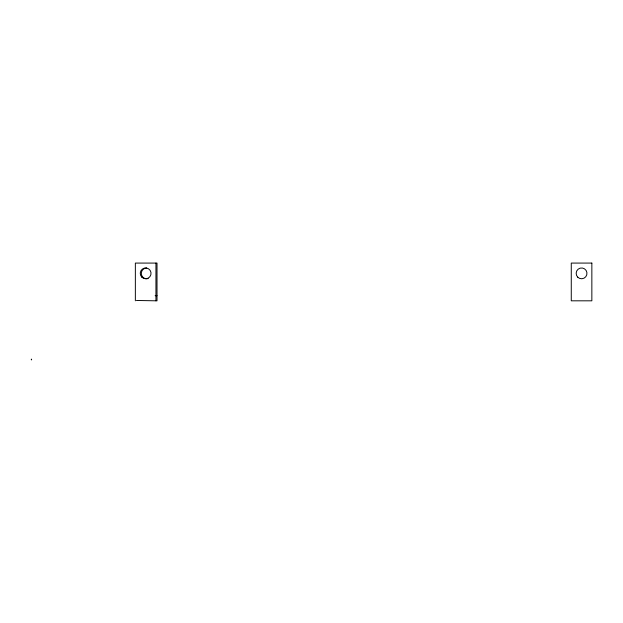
<?xml version="1.0" encoding="UTF-8"?>
<svg xmlns="http://www.w3.org/2000/svg" width="623" height="623" viewBox="0 0 623 623"><rect width="100%" height="100%" fill="white"/><g stroke="black" fill="none" stroke-linecap="round" stroke-linejoin="round"><path stroke-width="0.93" d="M31.321 359.269L31.641 359.829L31.399 359.416M31.462 359.183L31.321 359.759M155.143 295.676L157.012 295.676M155.937 263.077L155.937 300.816M136.429 300.473L157.012 300.823L157.012 263.085L135.355 263.077L135.355 300.816M148.118 278.598A5.405 5.405 0 0 1 141.359 274.081A5.405 5.405 0 0 1 146.717 267.976M591.85 263.077L571.268 263.077L571.268 300.816L591.85 300.816L591.85 263.077M141.826 277.188A5.405 5.405 0 0 0 150.867 274.766A5.405 5.405 0 0 0 144.248 268.147A5.405 5.405 0 0 0 141.826 277.188M577.739 277.188A5.405 5.405 0 0 0 586.78 274.766A5.405 5.405 0 0 0 580.161 268.147A5.405 5.405 0 0 0 577.739 277.188"/></g></svg>
